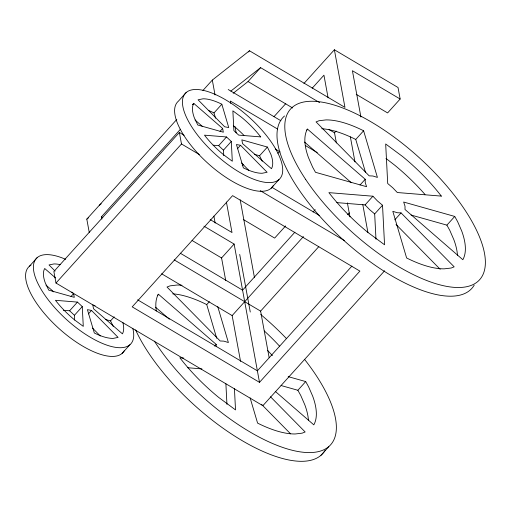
<?xml version="1.0" encoding="UTF-8"?>
<svg xmlns="http://www.w3.org/2000/svg" width="511" height="511" viewBox="0 0 511 511"><rect width="100%" height="100%" fill="white"/><g stroke="black" fill="none" stroke-linecap="round" stroke-linejoin="round"><path stroke-width="0.77" d="M29.344 266.32L37.188 257.627M186.221 92.491L178.377 101.184A63.677 25.065 42.1 0 0 208.68 163.986A63.677 25.065 42.1 0 0 273.219 185.749M89.253 232.46L86.806 219.149L176.793 119.44M202.893 90.517L212.308 80.086L249.47 50.768L344.957 107.38L334.379 49.759L303.936 83.491M192.685 104.519L193.726 103.363L222.643 128.472L223.326 132.202L197.776 125.003L194.295 117.722A50.94 20.05 42.1 0 1 193.726 103.363M192.775 104.602L193.822 103.439M248.429 51.93L249.47 50.768M101.9 219.098L101.472 216.766L180.511 129.187M184.145 135.281L179.374 132.451L53.872 271.513L55.986 283.037L262.865 405.696L384.623 270.773M55.986 283.037L181.488 143.974L179.374 132.451M215.553 118.188L213.994 112.925L221.838 104.231A50.94 20.05 42.1 0 0 203.039 98.802L198.057 99.798L224.623 126.773L228.736 127.552L221.838 104.231M233.182 93.27L248.046 81.543L260.597 67.637L319.618 102.628M70.997 296.508L73.61 293.608L71.808 292.049M220.024 131.372L222.643 128.472M63.332 310.273L69.617 310.784L77.461 302.097L82.265 306.6L83.28 326.369L74.817 320.09A50.94 20.05 42.1 0 1 55.45 300.302L77.461 302.097M213.144 145.201L218.651 145.648L226.494 136.961L231.291 141.464L232.307 161.233L223.85 154.954A50.94 20.05 42.1 0 1 204.483 135.166L226.494 136.961M74.663 320.039L74.421 315.293L82.265 306.6M223.735 155.695L223.448 150.157L231.291 141.464M88.39 313.907L91.526 310.433L118.092 337.407L113.11 338.403A50.94 20.05 42.1 0 1 94.311 332.974L87.413 309.653L91.526 310.433M237.423 148.771L240.56 145.296L267.125 172.271L262.143 173.267A50.94 20.05 42.1 0 1 243.345 167.838L236.44 144.517L240.56 145.296M274.03 116.629L285.783 103.605M242.233 165.73L243.306 164.542M312.195 88.205L323.942 75.187L328.1 97.85M105.272 319.413L110.529 320.895L114.189 316.839M254.299 154.277L259.556 155.759L267.4 147.066L270.881 154.348A50.94 20.05 42.1 0 1 271.456 168.707L242.54 143.597L241.856 139.867L267.4 147.066M277.907 153.268L279.511 151.492M157.503 295.479L158.551 294.323L216.185 344.388L216.191 346.381M306.53 130.343L307.577 129.187L365.218 179.252L365.224 182.58L366.585 186.707L315.491 172.303L312.598 167.091L308.529 157.746A101.887 40.101 42.1 0 1 307.392 129.028L307.577 129.187M122.091 353.401L129.935 344.714M271.117 188.265L278.961 179.578A63.677 25.065 42.1 0 0 225.983 100.022A63.677 25.065 42.1 0 0 192.826 128.504A63.677 25.065 42.1 0 0 278.961 179.578M225.728 280.622L221.57 257.966L234.121 244.06L203.921 226.156M336.385 142.965L334.52 132.809L336.085 131.072M216.696 338.237L206.738 304.594L209.35 301.701M365.499 172.335L355.765 139.458L363.608 130.765A101.887 40.101 42.1 0 0 326.012 119.906L319.056 120.724L316.054 121.905L369.178 175.848L372.883 176.001L377.412 177.406L363.608 130.765M285.63 225.919L274.65 238.088L243.274 219.487M334.379 49.759L398.031 87.502L400.145 99.025L387.6 112.931L356.224 94.331M294.917 232.166L242.578 290.159L180.249 253.201M313.071 212.046L315.21 209.676M240.56 361.424L232.147 315.587L303.438 236.587M214.62 346.126L216.185 344.388M359.987 185.046L365.218 179.252M269.163 357.732L260.61 311.116L318.819 246.615M347.659 214.658L349.262 212.883M336.775 202.605L365.078 204.911L372.921 196.218L377.457 200.951L382.522 205.237L384.553 244.775L367.633 232.211A101.887 40.101 42.1 0 1 328.899 192.634L372.921 196.218M375.981 239.231L374.678 213.924L382.522 205.237M351.913 266.084L257.384 370.826L137.606 299.81M394.773 219.851L401.052 212.895L454.177 266.838L451.175 268.026L444.219 268.837A101.887 40.101 42.1 0 1 406.622 257.978L392.818 211.337L397.354 212.742L401.052 212.895M259.499 382.349L359.897 271.105L232.594 195.624L132.196 306.868L259.499 382.349L234.121 244.06M281.088 385.537L297.868 390.27L305.712 381.576L308.599 386.789L312.675 396.134A101.887 40.101 42.1 0 1 313.811 424.852L275.263 391.369M411.055 215.029L446.895 225.134L454.739 216.44L457.632 221.653L461.701 230.998A101.887 40.101 42.1 0 1 462.838 259.716L405.012 209.491L405.006 206.169L403.645 202.037L454.739 216.44M320.985 455.282L328.829 446.588M230.863 91.086L260.597 67.637M99.358 205.243L101.216 203.774M86.806 219.149L88.665 217.68M183.8 358.09L179.866 357.77A101.887 40.101 42.1 0 0 218.599 397.347L235.526 409.911L234.428 388.558M187.748 367.741L201.896 368.897M95.078 305.635L92.823 305.003L93.513 308.733L122.423 333.843A50.94 20.05 42.1 0 0 122.8 322.409M288.172 376.633L305.712 381.576M400.145 99.025L352.405 70.716L360.907 117.013M248.046 81.543L292.656 107.987M329.027 129.558L334.52 132.809M228.219 89.521L280.871 120.737M277.562 129.047L230.333 101.044L230.761 103.375M305.629 145.686L317.261 152.585M275.282 149.04L280.073 151.882M271.775 187.237L319.688 215.642M181.488 143.974L199.296 154.533M260.265 190.68L344.523 240.636M210.181 219.596L232.007 232.537L226.411 202.062M192.059 240.47L221.57 257.966M101.472 216.766L102.8 217.552M174.2 259.882L260.61 311.116M161.648 273.787L232.147 315.587M385.958 158.416L394.754 165.225A101.887 40.101 42.1 0 1 425.005 194.467M374.678 213.924L369.619 209.644L365.078 204.911M223.448 150.157L218.651 145.648M74.421 315.293L69.617 310.784M158.551 294.323L158.359 294.164A101.887 40.101 42.1 0 0 156.296 311.033M304.537 142.052L351.37 182.727M194.985 119.957L202.19 126.217M155.51 307.188L169.32 319.183M55.597 277.965L44.7 268.499A50.94 20.05 42.1 0 0 45.268 282.858L48.749 290.139L74.293 297.338L73.61 293.608M45.952 285.093L53.757 291.87M396.006 224.431L440.182 269.284M241.569 162.977L248.761 170.284M270.479 396.772L305.15 431.974L302.148 433.162L295.186 433.973A101.887 40.101 42.1 0 1 257.589 423.114L250.122 397.884M261.517 404.329L290.593 433.852M55.118 271.117L49.03 264.934L54.006 263.938A50.94 20.05 42.1 0 1 60.272 264.672M92.542 328.113L100.29 335.983M446.895 225.134L449.789 230.346L453.857 239.691A101.887 40.101 42.1 0 1 457.479 255.359M259.556 155.759L262.252 161.227M297.868 390.27L300.755 395.482L304.831 404.827A101.887 40.101 42.1 0 1 308.446 420.496M110.529 320.895L113.218 326.363M217.75 306.606L228.385 342.542L223.85 341.137L220.152 340.984L167.02 287.041L170.022 285.86L176.985 285.042A101.887 40.101 42.1 0 1 182.018 285.272M350.367 136.871L354.953 161.878M362.778 204.496L367.914 232.467M347.378 202.861L349.946 216.849M235.041 126.683L236.184 132.898M240.176 199.775L254.484 277.754M212.308 80.086L215.042 94.963M239.704 254.414L250.275 312.036M213.879 216.076L215.169 223.083M225.894 383.806L226.948 404.367M304.588 359.405A127.354 50.129 42.1 0 1 302.199 452.139A127.354 50.129 42.1 0 1 154.392 341.124M260.725 314.514A127.354 50.129 42.1 0 1 286.147 338.263M325.188 450.242A127.354 50.129 42.1 0 1 234.926 436.215A127.354 50.129 42.1 0 1 135.594 329.882M172.686 293.838A101.887 40.101 42.1 0 1 206.738 304.594M267.649 350.54A101.887 40.101 42.1 0 1 272.42 355.618M264.264 330.924A101.887 40.101 42.1 0 1 279.741 346.356M474.221 285.106A127.354 50.129 42.1 0 1 345.136 241.582A127.354 50.129 42.1 0 1 284.531 115.984M321.719 128.702A101.887 40.101 42.1 0 1 355.765 139.458M132.841 328.592A63.677 25.065 42.1 0 1 95.832 340.326A63.677 25.065 42.1 0 1 35.725 278.361A63.677 25.065 42.1 0 1 65.657 259.326M124.192 350.885A63.677 25.065 42.1 0 1 57.794 327.442A63.677 25.065 42.1 0 1 30.992 265.164M208.737 110.548A50.94 20.05 42.1 0 1 213.994 112.925M233.489 125.808A50.94 20.05 42.1 0 1 243.907 135.338M260.699 136.903L238.688 135.108L233.885 130.605L232.869 110.836L241.333 117.115A50.94 20.05 42.1 0 1 260.699 136.903M441.338 196.109L397.315 192.526L392.774 187.793L387.708 183.513L385.677 143.974L402.598 156.532A101.887 40.101 42.1 0 1 441.338 196.109M305.591 179.316A127.354 50.129 42.1 0 0 477.862 281.452A127.354 50.129 42.1 0 0 371.899 122.346A127.354 50.129 42.1 0 0 305.591 179.316"/></g></svg>
